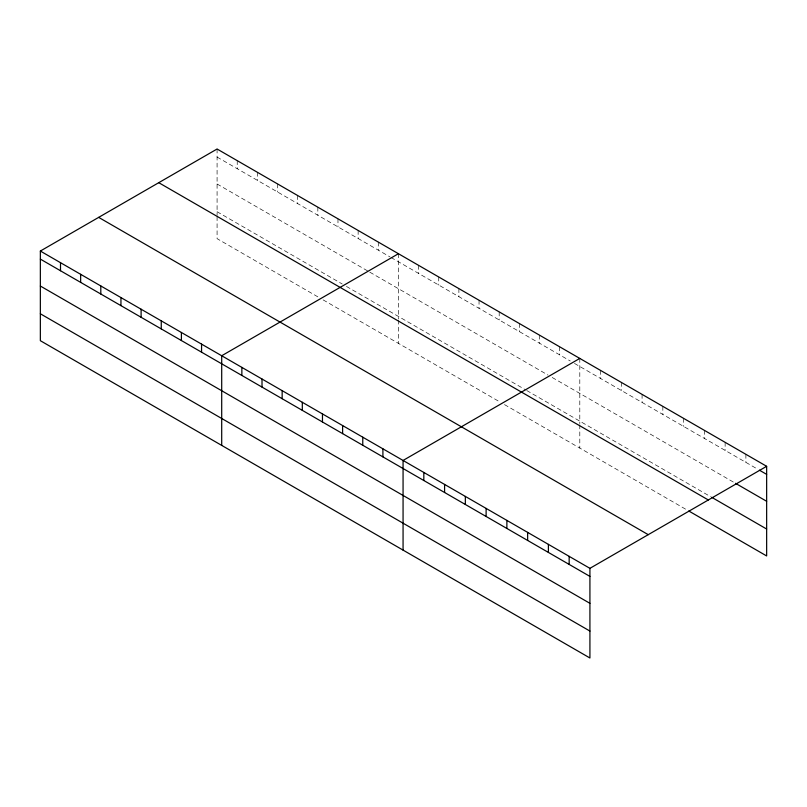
<?xml version="1.0" encoding="UTF-8"?>
<svg xmlns="http://www.w3.org/2000/svg" width="807" height="807" viewBox="0 0 807 807"><rect width="100%" height="100%" fill="white"/><g stroke="black" fill="none" stroke-linecap="round" stroke-linejoin="round"><path stroke-width="0.61" stroke-dasharray="4.04 3.03" d="M217.083 157.072L389.952 256.878M391.012 257.494L570.246 360.971M574.493 363.422L757.309 468.968M217.083 183.996L368.738 271.555M369.808 272.171L547.983 375.043M552.22 377.484L734.471 482.707M217.083 211.737L342.229 283.993M346.465 286.445L525.71 389.922M526.769 390.538L710.594 496.668M317.837 296.835L217.083 238.66L217.083 216.639M323.133 299.891L499.19 401.543M504.496 404.6L686.717 509.812M745.89 454.311L745.89 462.381M725.13 442.327L725.13 450.387M704.37 430.343L704.37 438.403M683.6 418.359L683.6 426.419M662.84 406.365L662.84 414.425M642.079 394.381L642.079 402.441M621.319 382.397L621.319 390.457M600.559 370.413L600.559 378.473M579.799 358.419L579.799 423.594M579.799 424.825L579.799 448.077M559.644 346.788L559.644 354.848M539.49 335.157L539.49 343.217M519.345 323.516L519.345 331.586M499.19 311.885L499.19 319.945M479.045 300.254L479.045 308.314M458.89 288.613L458.89 296.683M438.736 276.983L438.736 285.042M418.591 265.352L418.591 273.412M398.436 253.721L398.436 318.896M398.436 320.117L398.436 343.368M378.291 242.08L378.291 250.14M358.137 230.449L358.137 238.509M337.982 218.818L337.982 226.878M317.837 207.177L317.837 215.237M297.682 195.546L297.682 203.606M277.537 183.915L277.537 191.975M257.383 172.274L257.383 180.334M237.228 160.643L237.228 168.703M217.083 149.013L217.083 215.408"/><path stroke-width="1.21" d="M589.917 603.323L589.917 568.34L40.35 251.048L40.35 340.695L589.917 657.987L589.917 603.323L40.35 286.031M688.795 511.002L766.65 555.952L766.65 466.305L217.083 149.013L40.35 251.048M398.436 253.721L221.703 355.746L221.703 445.403M579.799 358.419L403.066 460.454L403.066 550.112M589.917 568.34L766.65 466.305M759.387 470.168L766.65 474.365M735.51 483.312L766.65 501.288M711.633 497.263L766.65 529.029M158.757 182.685L708.324 499.977M98.676 217.376L648.243 534.668M40.35 259.108L589.917 576.4M40.35 313.772L589.917 631.064M569.157 556.346L569.157 564.406M548.397 544.362L548.397 552.422M527.637 532.378L527.637 540.438M506.877 520.394L506.877 528.454M486.117 508.4L486.117 516.46M465.346 496.416L465.346 504.476M444.586 484.432L444.586 492.492M423.826 472.448L423.826 480.508M382.911 448.823L382.911 456.883M362.767 437.192L362.767 445.252M342.612 425.551L342.612 433.611M322.467 413.92L322.467 421.98M302.312 402.29L302.312 410.349M282.157 390.649L282.157 398.719M262.013 379.018L262.013 387.078M241.858 367.387L241.858 375.447M201.558 344.115L201.558 352.175M181.404 332.484L181.404 340.544M161.259 320.853L161.259 328.913M141.104 309.212L141.104 317.272M120.949 297.581L120.949 305.641M100.804 285.95L100.804 294.01M80.65 274.309L80.65 282.369M60.505 262.678L60.505 270.738"/></g></svg>
